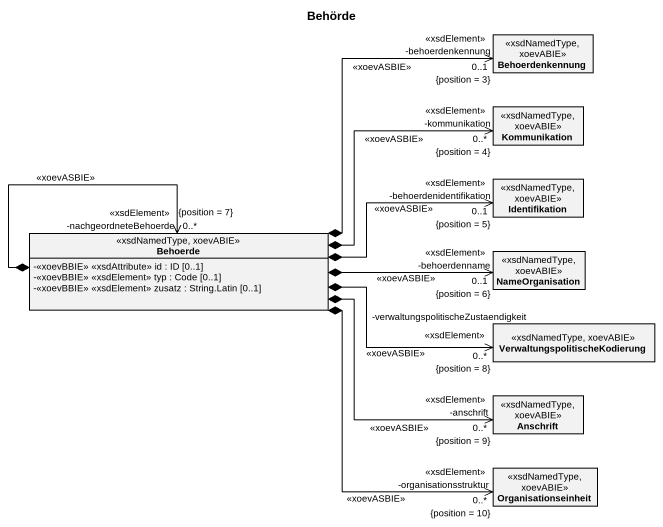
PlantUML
@startuml
title Behörde
hide circle
hide empty members
skinparam classAttributeIconSize 0
class Behoerdenkennung <<xsdNamedType, xoevABIE>>
class Kommunikation <<xsdNamedType, xoevABIE>>
class Identifikation <<xsdNamedType, xoevABIE>>
class Behoerde <<xsdNamedType, xoevABIE>> {
  -<<xoevBBIE>> <<xsdAttribute>> id : ID [0..1]
  -<<xoevBBIE>> <<xsdElement>> typ : Code [0..1]
  -<<xoevBBIE>> <<xsdElement>> zusatz : String.Latin [0..1]
}
class NameOrganisation <<xsdNamedType, xoevABIE>>
class "VerwaltungspolitischeKodierung" as VerwaltungspolitischeKodieru <<xsdNamedType, xoevABIE>>
class Anschrift <<xsdNamedType, xoevABIE>>
class Organisationseinheit <<xsdNamedType, xoevABIE>>
Behoerde *-right-> "-behoerdenkennung\n<<xsdElement>>\n0..1\n{position = 3}" Behoerdenkennung : <<xoevASBIE>>
Behoerde *-right-> "-kommunikation\n<<xsdElement>>\n0..*\n{position = 4}" Kommunikation : <<xoevASBIE>>
Behoerde *-right-> "-behoerdenidentifikation\n<<xsdElement>>\n0..1\n{position = 5}" Identifikation : <<xoevASBIE>>
Behoerde *--> "-nachgeordneteBehoerde\n<<xsdElement>>\n0..*\n{position = 7}" Behoerde : <<xoevASBIE>>
Behoerde *-right-> "-behoerdenname\n<<xsdElement>>\n0..1\n{position = 6}" NameOrganisation : <<xoevASBIE>>
Behoerde *-right-> "-verwaltungspolitischeZustaendigkeit\n<<xsdElement>>\n0..*\n{position = 8}" VerwaltungspolitischeKodieru : <<xoevASBIE>>
Behoerde *-right-> "-anschrift\n<<xsdElement>>\n0..*\n{position = 9}" Anschrift : <<xoevASBIE>>
Behoerde *-right-> "-organisationsstruktur\n<<xsdElement>>\n0..*\n{position = 10}" Organisationseinheit : <<xoevASBIE>>
@enduml
